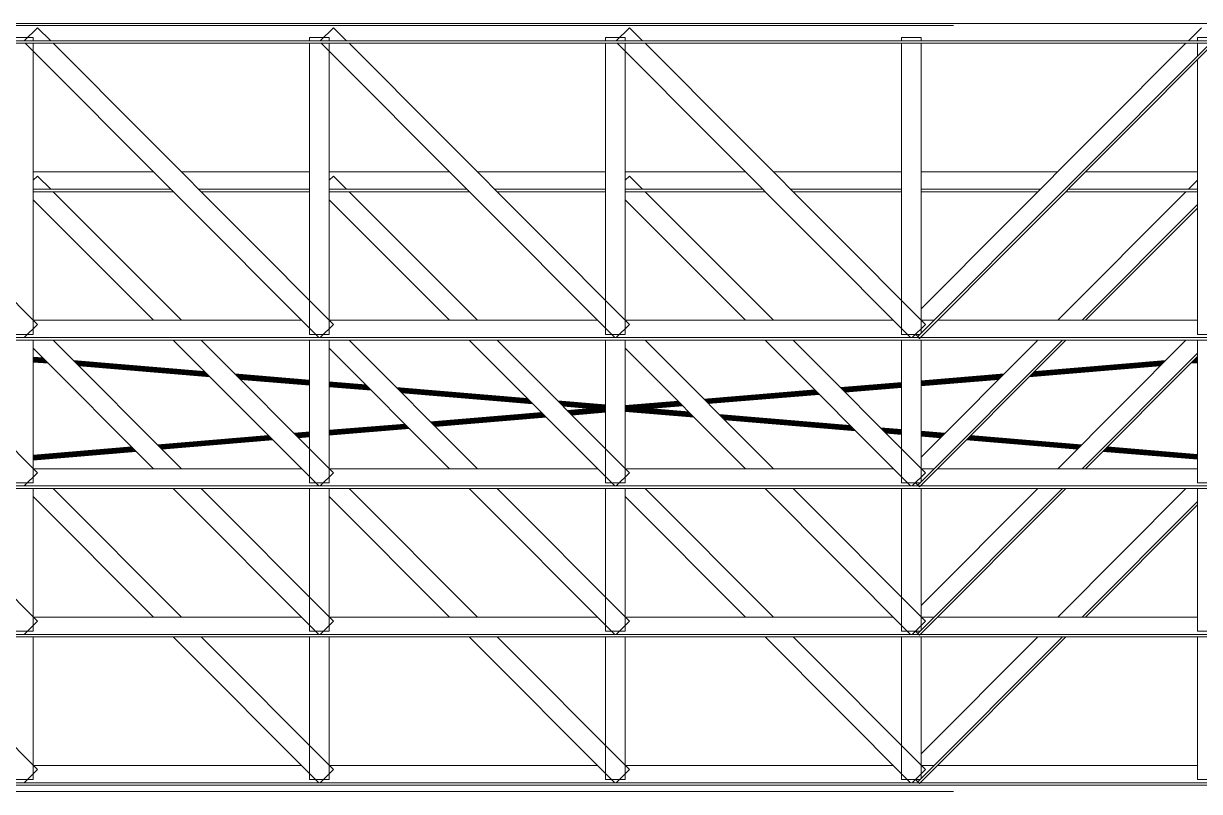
# Model space of a CAD drawing. Header units: inches. Extents: x -37 to 842, y -205 to 94.
# Drawn here: x 84.025 to 86.402, y -143.461 to -141.909 of the extents above; entities that cross this region are included whole.
import ezdxf

# ---------------------------------------------------------------- set-up
doc = ezdxf.new("R2010")
doc.units = ezdxf.units.IN
doc.header["$MEASUREMENT"] = 0
doc.linetypes.add('CYPE_RAYAPUNTOPUNTO', pattern=[0.45, 0.225, -0.075, 0, -0.075, 0, -0.075])
doc.layers.add('COTA_FORMAS', color=11, linetype='CYPE_RAYAPUNTOPUNTO', lineweight=0)
doc.layers.add('VISTAS DE CORTES', color=7, linetype='Continuous', lineweight=0)

# ---------------------------------------------------------------- blocks, each defined once
blk = doc.blocks.new('A$Ce7fd5475')
at = {"linetype": 'Continuous', "extrusion": (0, 1, 0)}
for p, q in [((2.4691, 4.0133), (13.2186, 4.0133)), ((10.2408, 3.9783), (10.2675, 4.0049)), ((10.2675, 4.0049), (10.2941, 3.9783)), ((10.8391, 3.9783), (10.8659, 4.0049)), ((10.8659, 4.0049), (10.8924, 3.9783)), ((11.4375, 3.9783), (11.4642, 4.0049)), ((11.4642, 4.0049), (11.4908, 3.9783)), ((12.5941, 3.9783), (12.6206, 4.0049)), ((9.6384, 3.9783), (13.2149, 3.9783)), ((9.6384, 3.9733), (13.2149, 3.9733)), ((9.7007, 3.9733), (10.2675, 3.4049)), ((10.219, 3.9849), (10.259, 3.9849)), ((10.2426, 3.9733), (10.8359, 3.3783)), ((10.259, 3.9783), (10.259, 3.9849)), ((10.259, 3.3849), (10.259, 3.9733)), ((10.2991, 3.9733), (10.8659, 3.4049)), ((10.8173, 3.9783), (10.8173, 3.9849)), ((10.8173, 3.9849), (10.8573, 3.9849)), ((10.8173, 3.3849), (10.8173, 3.9733)), ((10.8409, 3.9733), (11.4343, 3.3783)), ((10.8573, 3.9783), (10.8573, 3.9849)), ((10.8573, 3.3849), (10.8573, 3.9733)), ((10.8974, 3.9733), (11.4642, 3.4049)), ((11.4157, 3.9783), (11.4157, 3.9849)), ((11.4157, 3.9849), (11.4557, 3.9849)), ((11.4157, 3.3849), (11.4157, 3.9733)), ((11.4393, 3.9733), (12.0326, 3.3783)), ((11.4557, 3.9783), (11.4557, 3.9849)), ((11.4557, 3.3849), (11.4557, 3.9733)), ((11.4957, 3.9733), (12.0625, 3.4049)), ((12.014, 3.9783), (12.014, 3.9849)), ((12.014, 3.9849), (12.054, 3.9849)), ((12.014, 3.3849), (12.014, 3.9733)), ((12.0471, 3.3802), (12.6454, 3.9802)), ((12.0506, 3.3767), (12.649, 3.9767)), ((12.054, 3.9783), (12.054, 3.9849)), ((12.054, 3.3872), (12.054, 3.9733)), ((12.054, 3.4367), (12.5891, 3.9733)), ((12.6123, 3.9783), (12.6123, 3.9849)), ((12.6123, 3.9849), (12.6523, 3.9849)), ((12.6123, 3.9471), (12.6123, 3.9733)), ((12.6123, 3.3849), (12.6123, 3.94)), ((10.259, 3.7133), (10.5019, 3.7133)), ((10.5584, 3.7133), (10.8173, 3.7133)), ((10.8573, 3.7133), (11.1002, 3.7133)), ((11.1567, 3.7133), (11.4157, 3.7133)), ((11.4557, 3.7133), (11.6985, 3.7133)), ((11.755, 3.7133), (12.014, 3.7133)), ((12.054, 3.7133), (12.3298, 3.7133)), ((12.3863, 3.7133), (12.6123, 3.7133)), ((10.259, 3.6965), (10.2675, 3.7049)), ((10.2675, 3.7049), (10.2941, 3.6783)), ((10.8573, 3.6965), (10.8659, 3.7049)), ((10.8659, 3.7049), (10.8924, 3.6783)), ((11.4557, 3.6965), (11.4642, 3.7049)), ((11.4642, 3.7049), (11.4908, 3.6783)), ((12.5941, 3.6783), (12.6123, 3.6966)), ((10.259, 3.6783), (10.5368, 3.6783)), ((10.259, 3.6733), (10.5418, 3.6733)), ((10.2991, 3.6733), (10.5584, 3.4133)), ((10.5933, 3.6783), (10.8173, 3.6783)), ((10.5982, 3.6733), (10.8173, 3.6733)), ((10.8573, 3.6783), (11.1351, 3.6783)), ((10.8573, 3.6733), (11.1401, 3.6733)), ((10.8974, 3.6733), (11.1567, 3.4133)), ((11.1916, 3.6783), (11.4157, 3.6783)), ((11.1966, 3.6733), (11.4157, 3.6733)), ((11.4557, 3.6783), (11.7334, 3.6783)), ((11.4557, 3.6733), (11.7384, 3.6733)), ((11.4957, 3.6733), (11.755, 3.4133)), ((11.7899, 3.6783), (12.014, 3.6783)), ((11.7949, 3.6733), (12.014, 3.6733)), ((12.054, 3.6783), (12.2949, 3.6783)), ((12.054, 3.6733), (12.2899, 3.6733)), ((12.3298, 3.4133), (12.5891, 3.6733)), ((12.3464, 3.6733), (12.6123, 3.6733)), ((12.3514, 3.6783), (12.6123, 3.6783)), ((10.259, 3.6568), (10.5019, 3.4133)), ((10.8573, 3.6568), (11.1002, 3.4133)), ((11.4557, 3.6568), (11.6985, 3.4133)), ((12.3792, 3.4133), (12.6123, 3.6471)), ((12.3863, 3.4133), (12.6123, 3.64)), ((10.2408, 3.3783), (10.2675, 3.4049)), ((10.2592, 3.4133), (10.801, 3.4133)), ((10.8391, 3.3783), (10.8659, 3.4049)), ((10.8575, 3.4133), (11.3994, 3.4133)), ((11.4375, 3.3783), (11.4642, 3.4049)), ((11.4559, 3.4133), (11.9977, 3.4133)), ((12.0358, 3.3783), (12.0625, 3.4049)), ((12.0542, 3.4133), (12.08, 3.4133)), ((12.0871, 3.4133), (12.6123, 3.4133)), ((2.4691, 3.3783), (13.2391, 3.3783)), ((10.219, 3.3849), (10.259, 3.3849)), ((10.8173, 3.3849), (10.8573, 3.3849)), ((11.4157, 3.3849), (11.4557, 3.3849)), ((12.014, 3.3849), (12.0517, 3.3849)), ((12.0424, 3.3849), (12.0471, 3.3802)), ((12.0471, 3.3802), (12.0506, 3.3767)), ((12.6123, 3.3849), (12.6501, 3.3849)), ((2.4691, 3.3733), (13.2391, 3.3733)), ((9.9999, 3.3733), (10.2675, 3.1049)), ((10.259, 3.0849), (10.259, 3.3733)), ((10.259, 3.3568), (10.5019, 3.1133)), ((10.2991, 3.3733), (10.5584, 3.1133)), ((10.5418, 3.3733), (10.8359, 3.0783)), ((10.5982, 3.3733), (10.8659, 3.1049)), ((10.8173, 3.0849), (10.8173, 3.3733)), ((10.8573, 3.0849), (10.8573, 3.3733)), ((10.8573, 3.3568), (11.1002, 3.1133)), ((10.8974, 3.3733), (11.1567, 3.1133)), ((11.1401, 3.3733), (11.4343, 3.0783)), ((11.1966, 3.3733), (11.4642, 3.1049)), ((11.4157, 3.0849), (11.4157, 3.3733)), ((11.4557, 3.0849), (11.4557, 3.3733)), ((11.4557, 3.3568), (11.6985, 3.1133)), ((11.4957, 3.3733), (11.755, 3.1133)), ((11.7384, 3.3733), (12.0326, 3.0783)), ((11.7949, 3.3733), (12.0625, 3.1049)), ((12.014, 3.0849), (12.014, 3.3733)), ((12.0471, 3.0802), (12.3393, 3.3733)), ((12.0506, 3.0767), (12.3464, 3.3733)), ((12.054, 3.0872), (12.054, 3.3733)), ((12.054, 3.1367), (12.2899, 3.3733)), ((12.3298, 3.1133), (12.5891, 3.3733)), ((12.6123, 3.0849), (12.6123, 3.3733)), ((10.2785, 3.3373), (10.259, 3.3389)), ((10.2785, 3.3372), (10.259, 3.3389)), ((10.2787, 3.3371), (10.259, 3.3387)), ((10.2789, 3.3369), (10.259, 3.3385)), ((10.2792, 3.3366), (10.259, 3.3383)), ((10.2796, 3.3362), (10.259, 3.3379)), ((10.28, 3.3357), (10.259, 3.3375)), ((10.2805, 3.3352), (10.259, 3.337)), ((10.2811, 3.3347), (10.259, 3.3365)), ((10.2817, 3.3341), (10.259, 3.336)), ((10.2824, 3.3334), (10.259, 3.3354)), ((10.283, 3.3327), (10.259, 3.3347)), ((10.2837, 3.3321), (10.259, 3.3341)), ((10.2844, 3.3314), (10.259, 3.3335)), ((10.2851, 3.3307), (10.259, 3.3329)), ((10.2857, 3.33), (10.259, 3.3323)), ((10.2864, 3.3294), (10.259, 3.3317)), ((10.287, 3.3288), (10.259, 3.3311)), ((10.2875, 3.3283), (10.259, 3.3306)), ((10.288, 3.3278), (10.259, 3.3302)), ((10.2884, 3.3273), (10.259, 3.3298)), ((10.2888, 3.327), (10.259, 3.3295)), ((10.2891, 3.3267), (10.259, 3.3292)), ((10.2892, 3.3265), (10.259, 3.329)), ((10.2894, 3.3264), (10.259, 3.3289)), ((10.2894, 3.3264), (10.259, 3.3289)), ((10.6048, 3.31), (10.3401, 3.3322)), ((10.6049, 3.31), (10.3402, 3.3321)), ((10.605, 3.3098), (10.3403, 3.332)), ((10.6053, 3.3096), (10.3405, 3.3317)), ((10.6056, 3.3093), (10.3408, 3.3314)), ((10.606, 3.3089), (10.3412, 3.331)), ((10.6064, 3.3085), (10.3417, 3.3306)), ((10.6069, 3.308), (10.3422, 3.3301)), ((10.6075, 3.3074), (10.3427, 3.3295)), ((10.6081, 3.3068), (10.3433, 3.3289)), ((10.6087, 3.3061), (10.344, 3.3283)), ((12.2794, 3.3061), (12.5442, 3.3283)), ((12.2801, 3.3068), (12.5448, 3.3289)), ((12.2807, 3.3074), (12.5454, 3.3295)), ((12.2812, 3.308), (12.546, 3.3301)), ((12.2817, 3.3085), (12.5465, 3.3306)), ((12.2822, 3.3089), (12.5469, 3.331)), ((12.2826, 3.3093), (12.5473, 3.3314)), ((12.2829, 3.3096), (12.5476, 3.3317)), ((12.2831, 3.3098), (12.5478, 3.332)), ((12.2832, 3.31), (12.548, 3.3321)), ((12.2833, 3.31), (12.548, 3.3322)), ((12.3792, 3.1133), (12.6123, 3.3471)), ((12.3863, 3.1133), (12.6123, 3.34)), ((12.5997, 3.3273), (12.6123, 3.3284)), ((12.6001, 3.3278), (12.6123, 3.3288)), ((12.6006, 3.3283), (12.6123, 3.3292)), ((12.6012, 3.3288), (12.6123, 3.3297)), ((12.6018, 3.3294), (12.6123, 3.3303)), ((12.6024, 3.33), (12.6123, 3.3309)), ((12.6031, 3.3307), (12.6123, 3.3315)), ((12.6037, 3.3314), (12.6123, 3.3321)), ((12.6044, 3.3321), (12.6123, 3.3327)), ((12.6051, 3.3327), (12.6123, 3.3333)), ((12.6058, 3.3334), (12.6123, 3.334)), ((12.6064, 3.3341), (12.6123, 3.3345)), ((12.607, 3.3347), (12.6123, 3.3351)), ((12.6076, 3.3352), (12.6123, 3.3356)), ((12.6081, 3.3357), (12.6123, 3.3361)), ((12.6086, 3.3362), (12.6123, 3.3365)), ((12.6089, 3.3366), (12.6123, 3.3369)), ((12.6092, 3.3369), (12.6123, 3.3371)), ((12.6095, 3.3371), (12.6123, 3.3373)), ((12.6096, 3.3372), (12.6123, 3.3375)), ((12.6097, 3.3373), (12.6123, 3.3375)), ((10.6094, 3.3055), (10.3446, 3.3276)), ((10.6101, 3.3048), (10.3453, 3.3269)), ((10.6108, 3.3041), (10.346, 3.3262)), ((10.6114, 3.3034), (10.3467, 3.3255)), ((10.6121, 3.3028), (10.3474, 3.3249)), ((10.6127, 3.3021), (10.348, 3.3242)), ((10.6133, 3.3015), (10.3486, 3.3236)), ((10.6139, 3.301), (10.3491, 3.3231)), ((10.6144, 3.3005), (10.3496, 3.3226)), ((10.6148, 3.3001), (10.35, 3.3222)), ((10.6151, 3.2997), (10.3504, 3.3218)), ((10.6154, 3.2994), (10.3507, 3.3216)), ((10.6156, 3.2992), (10.3509, 3.3214)), ((10.6157, 3.2991), (10.351, 3.3212)), ((10.6158, 3.2991), (10.351, 3.3212)), ((10.8173, 3.2923), (10.6665, 3.3049)), ((10.8173, 3.2922), (10.6665, 3.3048)), ((10.8173, 3.2921), (10.6667, 3.3047)), ((10.8173, 3.2919), (10.6669, 3.3045)), ((12.054, 3.2909), (12.2217, 3.3049)), ((12.054, 3.2908), (12.2216, 3.3048)), ((12.054, 3.2907), (12.2215, 3.3047)), ((12.054, 3.2905), (12.2213, 3.3045)), ((12.2724, 3.2991), (12.5371, 3.3212)), ((12.2724, 3.2991), (12.5372, 3.3212)), ((12.2725, 3.2992), (12.5373, 3.3214)), ((12.2727, 3.2994), (12.5375, 3.3216)), ((12.273, 3.2997), (12.5377, 3.3218)), ((12.2734, 3.3001), (12.5381, 3.3222)), ((12.2738, 3.3005), (12.5385, 3.3226)), ((12.2743, 3.301), (12.539, 3.3231)), ((12.2748, 3.3015), (12.5396, 3.3236)), ((12.2754, 3.3021), (12.5402, 3.3242)), ((12.276, 3.3028), (12.5408, 3.3249)), ((12.2767, 3.3034), (12.5414, 3.3255)), ((12.2774, 3.3041), (12.5421, 3.3262)), ((12.2781, 3.3048), (12.5428, 3.3269)), ((12.2787, 3.3055), (12.5435, 3.3276)), ((12.5988, 3.3264), (12.6123, 3.3275)), ((12.5988, 3.3264), (12.6123, 3.3275)), ((12.5989, 3.3265), (12.6123, 3.3276)), ((12.5991, 3.3267), (12.6123, 3.3278)), ((12.5994, 3.327), (12.6123, 3.3281)), ((10.8173, 3.2916), (10.6672, 3.3041)), ((10.8173, 3.2913), (10.6676, 3.3038)), ((10.8173, 3.2908), (10.668, 3.3033)), ((10.8173, 3.2904), (10.6685, 3.3028)), ((10.8173, 3.2899), (10.6691, 3.3022)), ((10.8173, 3.2893), (10.6697, 3.3016)), ((10.8173, 3.2887), (10.6703, 3.301)), ((10.8173, 3.2881), (10.671, 3.3003)), ((10.8173, 3.2875), (10.6717, 3.2996)), ((10.8173, 3.2868), (10.6724, 3.2989)), ((10.8173, 3.2862), (10.6731, 3.2983)), ((10.8173, 3.2856), (10.6737, 3.2976)), ((10.8173, 3.285), (10.6744, 3.297)), ((10.8173, 3.2845), (10.6749, 3.2964)), ((10.8173, 3.284), (10.6755, 3.2958)), ((10.8173, 3.2835), (10.676, 3.2953)), ((10.8173, 3.2831), (10.6764, 3.2949)), ((10.8173, 3.2828), (10.6768, 3.2946)), ((10.8173, 3.2826), (10.677, 3.2943)), ((10.8173, 3.2824), (10.6772, 3.2941)), ((10.8173, 3.2823), (10.6773, 3.294)), ((10.8173, 3.2822), (10.6774, 3.2939)), ((10.9312, 3.2828), (10.8573, 3.2889)), ((10.9313, 3.2827), (10.8573, 3.2889)), ((10.9314, 3.2826), (10.8573, 3.2887)), ((10.9316, 3.2823), (10.8573, 3.2885)), ((10.9319, 3.282), (10.8573, 3.2883)), ((10.9323, 3.2816), (10.8573, 3.2879)), ((10.9328, 3.2812), (10.8573, 3.2875)), ((10.9333, 3.2807), (10.8573, 3.287)), ((10.9338, 3.2801), (10.8573, 3.2865)), ((10.9344, 3.2795), (10.8573, 3.2859)), ((10.9351, 3.2789), (10.8573, 3.2854)), ((10.9358, 3.2782), (10.8573, 3.2847)), ((10.9364, 3.2775), (10.8573, 3.2841)), ((10.9371, 3.2768), (10.8573, 3.2835)), ((10.9378, 3.2761), (10.8573, 3.2829)), ((10.9385, 3.2755), (10.8573, 3.2823)), ((10.9391, 3.2748), (10.8573, 3.2817)), ((10.9397, 3.2743), (10.8573, 3.2811)), ((11.8907, 3.2772), (12.014, 3.2875)), ((11.8908, 3.2772), (12.014, 3.2875)), ((11.8909, 3.2771), (12.014, 3.2873)), ((11.8911, 3.2769), (12.014, 3.2871)), ((11.8913, 3.2766), (12.014, 3.2869)), ((11.8916, 3.2763), (12.014, 3.2865)), ((11.892, 3.2759), (12.014, 3.2861)), ((11.8925, 3.2755), (12.014, 3.2856)), ((11.8929, 3.275), (12.014, 3.2851)), ((11.8934, 3.2745), (12.014, 3.2845)), ((11.894, 3.2739), (12.014, 3.284)), ((11.8946, 3.2734), (12.014, 3.2833)), ((11.8951, 3.2728), (12.014, 3.2827)), ((11.8957, 3.2722), (12.014, 3.2821)), ((11.8963, 3.2716), (12.014, 3.2815)), ((11.8968, 3.2711), (12.014, 3.2809)), ((12.054, 3.2902), (12.2209, 3.3041)), ((12.054, 3.2898), (12.2206, 3.3038)), ((12.054, 3.2894), (12.2201, 3.3033)), ((12.054, 3.289), (12.2196, 3.3028)), ((12.054, 3.2884), (12.219, 3.3022)), ((12.054, 3.2879), (12.2184, 3.3016)), ((12.054, 3.2873), (12.2178, 3.301)), ((12.054, 3.2867), (12.2171, 3.3003)), ((12.054, 3.2861), (12.2164, 3.2996)), ((12.054, 3.2854), (12.2158, 3.2989)), ((12.054, 3.2848), (12.2151, 3.2983)), ((12.054, 3.2842), (12.2144, 3.2976)), ((12.054, 3.2836), (12.2138, 3.297)), ((12.054, 3.2831), (12.2132, 3.2964)), ((12.054, 3.2826), (12.2127, 3.2958)), ((12.054, 3.2821), (12.2122, 3.2953)), ((12.054, 3.2817), (12.2117, 3.2949)), ((12.054, 3.2814), (12.2114, 3.2946)), ((12.054, 3.2811), (12.2111, 3.2943)), ((12.054, 3.281), (12.2109, 3.2941)), ((12.054, 3.2809), (12.2108, 3.294)), ((12.054, 3.2808), (12.2108, 3.2939)), ((10.9402, 3.2737), (10.8573, 3.2806)), ((10.9407, 3.2732), (10.8573, 3.2802)), ((10.9411, 3.2728), (10.8573, 3.2798)), ((10.9415, 3.2724), (10.8573, 3.2795)), ((10.9418, 3.2722), (10.8573, 3.2792)), ((10.942, 3.272), (10.8573, 3.279)), ((10.9421, 3.2718), (10.8573, 3.2789)), ((10.9421, 3.2718), (10.8573, 3.2789)), ((11.2576, 3.2555), (10.9928, 3.2776)), ((11.2576, 3.2554), (10.9929, 3.2776)), ((11.2578, 3.2553), (10.993, 3.2774)), ((11.258, 3.2551), (10.9933, 3.2772)), ((11.2583, 3.2548), (10.9936, 3.2769)), ((11.2587, 3.2544), (10.9939, 3.2765)), ((11.2591, 3.2539), (10.9944, 3.276)), ((11.2596, 3.2534), (10.9949, 3.2755)), ((11.2602, 3.2528), (10.9955, 3.275)), ((11.2608, 3.2522), (10.9961, 3.2744)), ((11.2615, 3.2516), (10.9967, 3.2737)), ((11.2621, 3.2509), (10.9974, 3.273)), ((11.2628, 3.2502), (10.9981, 3.2724)), ((11.2635, 3.2495), (10.9987, 3.2717)), ((11.2642, 3.2489), (10.9994, 3.271)), ((11.2648, 3.2482), (11.0001, 3.2703)), ((11.2655, 3.2476), (11.0007, 3.2697)), ((11.2661, 3.247), (11.0013, 3.2691)), ((11.2666, 3.2464), (11.0019, 3.2686)), ((11.2671, 3.2459), (11.0023, 3.2681)), ((11.2675, 3.2455), (11.0028, 3.2676)), ((11.2679, 3.2452), (11.0031, 3.2673)), ((11.2681, 3.2449), (11.0034, 3.267)), ((11.2683, 3.2447), (11.0036, 3.2668)), ((11.2685, 3.2446), (11.0037, 3.2667)), ((11.2685, 3.2445), (11.0037, 3.2667)), ((11.6146, 3.2541), (11.8386, 3.2729)), ((11.6146, 3.2541), (11.8386, 3.2728)), ((11.6147, 3.254), (11.8387, 3.2727)), ((11.6149, 3.2538), (11.8389, 3.2725)), ((11.6152, 3.2535), (11.8392, 3.2722)), ((11.6155, 3.2532), (11.8395, 3.2719)), ((11.6159, 3.2528), (11.8399, 3.2715)), ((11.6163, 3.2524), (11.8403, 3.2711)), ((11.6168, 3.2519), (11.8408, 3.2706)), ((11.6173, 3.2514), (11.8413, 3.2701)), ((11.6178, 3.2508), (11.8419, 3.2696)), ((11.6184, 3.2503), (11.8424, 3.269)), ((11.619, 3.2497), (11.843, 3.2684)), ((11.6196, 3.2491), (11.8436, 3.2678)), ((11.6201, 3.2485), (11.8442, 3.2673)), ((11.6207, 3.248), (11.8447, 3.2667)), ((11.6212, 3.2475), (11.8452, 3.2662)), ((11.6217, 3.2469), (11.8457, 3.2657)), ((11.6222, 3.2465), (11.8462, 3.2652)), ((11.6226, 3.2461), (11.8466, 3.2648)), ((11.623, 3.2457), (11.847, 3.2644)), ((11.6233, 3.2454), (11.8473, 3.2641)), ((11.6235, 3.2452), (11.8475, 3.2639)), ((11.6237, 3.245), (11.8477, 3.2637)), ((11.6238, 3.2449), (11.8478, 3.2636)), ((11.6238, 3.2449), (11.8478, 3.2636)), ((11.8974, 3.2705), (12.014, 3.2803)), ((11.8979, 3.27), (12.014, 3.2797)), ((11.8983, 3.2696), (12.014, 3.2792)), ((11.8988, 3.2691), (12.014, 3.2788)), ((11.8991, 3.2688), (12.014, 3.2784)), ((11.8994, 3.2685), (12.014, 3.2781)), ((11.8997, 3.2683), (12.014, 3.2778)), ((11.8998, 3.2681), (12.014, 3.2776)), ((11.8999, 3.268), (12.014, 3.2775)), ((11.8999, 3.268), (12.014, 3.2775)), ((11.4157, 3.2423), (11.3192, 3.2503)), ((11.4157, 3.2422), (11.3192, 3.2503)), ((11.4157, 3.2421), (11.3194, 3.2501)), ((11.4157, 3.2419), (11.3196, 3.2499)), ((11.4157, 3.2416), (11.3199, 3.2496)), ((11.4157, 3.2413), (11.3203, 3.2492)), ((11.4157, 3.2408), (11.3208, 3.2488)), ((11.4157, 3.2404), (11.3213, 3.2483)), ((11.4157, 3.2399), (11.3218, 3.2477)), ((11.4157, 3.2393), (11.3224, 3.2471)), ((11.4157, 3.2387), (11.3231, 3.2464)), ((11.4157, 3.2381), (11.3237, 3.2458)), ((11.4157, 3.2375), (11.3244, 3.2451)), ((11.4157, 3.2368), (11.3251, 3.2444)), ((11.4157, 3.2362), (11.3258, 3.2437)), ((11.4157, 3.2356), (11.3264, 3.2431)), ((11.4157, 3.235), (11.3271, 3.2424)), ((11.4157, 3.2345), (11.3277, 3.2418)), ((11.4157, 3.234), (11.3282, 3.2413)), ((11.4157, 3.2335), (11.3287, 3.2408)), ((11.4157, 3.2331), (11.3291, 3.2404)), ((11.4157, 3.2328), (11.3295, 3.24)), ((11.4157, 3.2326), (11.3298, 3.2397)), ((11.4157, 3.2324), (11.33, 3.2395)), ((11.4157, 3.2323), (11.3301, 3.2394)), ((11.4157, 3.2322), (11.3301, 3.2394)), ((11.3384, 3.231), (11.3844, 3.2349)), ((11.3384, 3.2311), (11.384, 3.2349)), ((11.3386, 3.2309), (11.3852, 3.2348)), ((11.3388, 3.2307), (11.3864, 3.2347)), ((11.339, 3.2304), (11.3881, 3.2345)), ((11.3393, 3.2301), (11.3902, 3.2344)), ((11.3397, 3.2297), (11.3926, 3.2342)), ((11.3402, 3.2293), (11.3954, 3.2339)), ((11.3406, 3.2288), (11.3985, 3.2337)), ((11.3411, 3.2283), (11.4019, 3.2334)), ((11.4557, 3.2409), (11.5624, 3.2498)), ((11.4557, 3.2408), (11.5625, 3.2497)), ((11.4557, 3.2407), (11.5626, 3.2496)), ((11.4557, 3.2405), (11.5628, 3.2494)), ((11.4557, 3.2402), (11.563, 3.2492)), ((11.4557, 3.2398), (11.5634, 3.2488)), ((11.4557, 3.2394), (11.5637, 3.2485)), ((11.4557, 3.239), (11.5642, 3.248)), ((11.4557, 3.2384), (11.5646, 3.2476)), ((11.4557, 3.2379), (11.5652, 3.247)), ((11.4557, 3.2373), (11.5657, 3.2465)), ((11.4557, 3.2367), (11.5663, 3.2459)), ((11.4557, 3.2361), (11.5668, 3.2453)), ((11.4557, 3.2354), (11.5674, 3.2448)), ((11.4557, 3.2348), (11.568, 3.2442)), ((11.4557, 3.2342), (11.5686, 3.2436)), ((11.4557, 3.2336), (11.5691, 3.2431)), ((11.4557, 3.2331), (11.5696, 3.2426)), ((11.4557, 3.2326), (11.5701, 3.2421)), ((11.4557, 3.2321), (11.5705, 3.2417)), ((11.4557, 3.2317), (11.5708, 3.2414)), ((11.4557, 3.2314), (11.5711, 3.2411)), ((11.4557, 3.2311), (11.5714, 3.2408)), ((11.4557, 3.2309), (11.5716, 3.2406)), ((11.4557, 3.231), (11.5715, 3.2406)), ((11.4557, 3.2308), (11.5717, 3.2405)), ((11.5872, 3.225), (11.4863, 3.2334)), ((11.5866, 3.2256), (11.4896, 3.2337)), ((11.586, 3.2261), (11.4927, 3.2339)), ((11.5855, 3.2266), (11.4955, 3.2342)), ((11.585, 3.2271), (11.498, 3.2344)), ((11.5847, 3.2275), (11.5001, 3.2345)), ((11.5844, 3.2278), (11.5017, 3.2347)), ((11.5841, 3.228), (11.503, 3.2348)), ((11.584, 3.2282), (11.5038, 3.2349)), ((11.5839, 3.2282), (11.5041, 3.2349)), ((11.0622, 3.208), (11.2863, 3.2267)), ((11.0623, 3.2079), (11.2863, 3.2267)), ((11.0624, 3.2078), (11.2864, 3.2265)), ((11.0626, 3.2076), (11.2866, 3.2264)), ((11.0629, 3.2074), (11.2869, 3.2261)), ((11.0632, 3.207), (11.2872, 3.2258)), ((11.0636, 3.2067), (11.2876, 3.2254)), ((11.064, 3.2062), (11.288, 3.225)), ((11.0645, 3.2058), (11.2885, 3.2245)), ((11.065, 3.2052), (11.289, 3.224)), ((11.0655, 3.2047), (11.2895, 3.2234)), ((11.0661, 3.2041), (11.2901, 3.2228)), ((11.0667, 3.2036), (11.2907, 3.2223)), ((11.0673, 3.203), (11.2913, 3.2217)), ((11.0678, 3.2024), (11.2918, 3.2211)), ((11.0684, 3.2018), (11.2924, 3.2206)), ((11.0689, 3.2013), (11.2929, 3.22)), ((11.0694, 3.2008), (11.2934, 3.2195)), ((11.0699, 3.2003), (11.2939, 3.2191)), ((11.0703, 3.1999), (11.2943, 3.2186)), ((11.0707, 3.1996), (11.2947, 3.2183)), ((11.071, 3.1993), (11.295, 3.218)), ((11.0712, 3.199), (11.2952, 3.2177)), ((11.0714, 3.1989), (11.2954, 3.2176)), ((11.0715, 3.1987), (11.2955, 3.2175)), ((11.0715, 3.1988), (11.2955, 3.2175)), ((11.3417, 3.2278), (11.4054, 3.2331)), ((11.3423, 3.2272), (11.4091, 3.2328)), ((11.3428, 3.2266), (11.4128, 3.2325)), ((11.3434, 3.226), (11.4157, 3.2321)), ((11.344, 3.2255), (11.4157, 3.2315)), ((11.3445, 3.2249), (11.4157, 3.2309)), ((11.3451, 3.2244), (11.4157, 3.2303)), ((11.3456, 3.2239), (11.4157, 3.2297)), ((11.346, 3.2234), (11.4157, 3.2292)), ((11.3465, 3.223), (11.4157, 3.2288)), ((11.3468, 3.2226), (11.4157, 3.2284)), ((11.3471, 3.2223), (11.4157, 3.2281)), ((11.3473, 3.2221), (11.4157, 3.2278)), ((11.3475, 3.2219), (11.4157, 3.2276)), ((11.3476, 3.2218), (11.4157, 3.2275)), ((11.3476, 3.2218), (11.4157, 3.2275)), ((11.593, 3.2192), (11.4557, 3.2306)), ((11.5935, 3.2187), (11.4557, 3.2302)), ((11.5939, 3.2182), (11.4557, 3.2298)), ((11.5942, 3.2179), (11.4557, 3.2295)), ((11.5945, 3.2176), (11.4557, 3.2292)), ((11.5947, 3.2174), (11.4557, 3.229)), ((11.5948, 3.2173), (11.4557, 3.2289)), ((11.5948, 3.2173), (11.4557, 3.2289)), ((11.5924, 3.2197), (11.4574, 3.231)), ((11.5918, 3.2203), (11.4607, 3.2313)), ((11.5912, 3.2209), (11.4642, 3.2315)), ((11.5905, 3.2216), (11.4678, 3.2319)), ((11.5899, 3.2223), (11.4715, 3.2322)), ((11.5892, 3.223), (11.4753, 3.2325)), ((11.5885, 3.2236), (11.4791, 3.2328)), ((11.5878, 3.2243), (11.4827, 3.2331)), ((11.9103, 3.2009), (11.6455, 3.2231)), ((11.9104, 3.2009), (11.6456, 3.223)), ((11.9105, 3.2007), (11.6458, 3.2229)), ((11.9107, 3.2005), (11.646, 3.2226)), ((11.911, 3.2002), (11.6463, 3.2223)), ((11.9114, 3.1998), (11.6467, 3.2219)), ((11.9119, 3.1994), (11.6471, 3.2215)), ((11.9124, 3.1989), (11.6476, 3.221)), ((11.9129, 3.1983), (11.6482, 3.2204)), ((11.9135, 3.1977), (11.6488, 3.2198)), ((11.9142, 3.197), (11.6494, 3.2192)), ((11.9148, 3.1964), (11.6501, 3.2185)), ((11.9155, 3.1957), (11.6508, 3.2178)), ((11.9162, 3.195), (11.6515, 3.2171)), ((11.9169, 3.1943), (11.6521, 3.2164)), ((11.9176, 3.1937), (11.6528, 3.2158)), ((11.9182, 3.193), (11.6534, 3.2152)), ((11.9188, 3.1924), (11.654, 3.2146)), ((11.9193, 3.1919), (11.6546, 3.214)), ((11.9198, 3.1914), (11.6551, 3.2135)), ((11.9202, 3.191), (11.6555, 3.2131)), ((11.9206, 3.1906), (11.6558, 3.2127)), ((11.9209, 3.1903), (11.6561, 3.2125)), ((11.9211, 3.1901), (11.6563, 3.2123)), ((11.9212, 3.19), (11.6564, 3.2121)), ((11.9212, 3.19), (11.6565, 3.2121)), ((10.7861, 3.1849), (10.8173, 3.1875)), ((10.7861, 3.1849), (10.8173, 3.1875)), ((10.7863, 3.1847), (10.8173, 3.1873)), ((10.7865, 3.1846), (10.8173, 3.1871)), ((10.7867, 3.1843), (10.8173, 3.1869)), ((10.787, 3.184), (10.8173, 3.1865)), ((10.7874, 3.1836), (10.8173, 3.1861)), ((10.7878, 3.1832), (10.8173, 3.1856)), ((10.8573, 3.1908), (11.0102, 3.2036)), ((10.8573, 3.1909), (11.0101, 3.2036)), ((10.8573, 3.1907), (11.0103, 3.2035)), ((10.8573, 3.1905), (11.0105, 3.2033)), ((10.8573, 3.1902), (11.0107, 3.203)), ((10.8573, 3.1898), (11.011, 3.2027)), ((10.8573, 3.1894), (11.0114, 3.2023)), ((10.8573, 3.189), (11.0119, 3.2019)), ((10.8573, 3.1884), (11.0123, 3.2014)), ((10.8573, 3.1879), (11.0128, 3.2009)), ((10.8573, 3.1873), (11.0134, 3.2003)), ((10.8573, 3.1867), (11.014, 3.1998)), ((10.8573, 3.1861), (11.0145, 3.1992)), ((10.8573, 3.1854), (11.0151, 3.1986)), ((10.8573, 3.1848), (11.0157, 3.198)), ((10.8573, 3.1842), (11.0162, 3.1975)), ((10.8573, 3.1836), (11.0168, 3.1969)), ((10.8573, 3.1831), (11.0173, 3.1964)), ((10.8573, 3.1826), (11.0177, 3.196)), ((10.8573, 3.1821), (11.0182, 3.1956)), ((10.8573, 3.1817), (11.0185, 3.1952)), ((10.8573, 3.1814), (11.0188, 3.1949)), ((10.8573, 3.1811), (11.0191, 3.1947)), ((10.8573, 3.181), (11.0192, 3.1945)), ((10.8573, 3.1808), (11.0193, 3.1944)), ((10.8573, 3.1809), (11.0193, 3.1944)), ((12.014, 3.1923), (11.9719, 3.1958)), ((12.014, 3.1922), (11.972, 3.1957)), ((12.014, 3.1921), (11.9721, 3.1956)), ((12.014, 3.1919), (11.9723, 3.1954)), ((12.014, 3.1916), (11.9726, 3.1951)), ((12.014, 3.1913), (11.973, 3.1947)), ((12.014, 3.1908), (11.9735, 3.1942)), ((12.014, 3.1904), (11.974, 3.1937)), ((12.014, 3.1899), (11.9745, 3.1931)), ((12.014, 3.1893), (11.9752, 3.1925)), ((12.014, 3.1887), (11.9758, 3.1919)), ((12.014, 3.1881), (11.9765, 3.1912)), ((12.014, 3.1875), (11.9771, 3.1905)), ((12.014, 3.1868), (11.9778, 3.1899)), ((12.014, 3.1862), (11.9785, 3.1892)), ((12.014, 3.1856), (11.9792, 3.1885)), ((12.014, 3.185), (11.9798, 3.1879)), ((12.014, 3.1845), (11.9804, 3.1873)), ((12.014, 3.184), (11.9809, 3.1867)), ((12.014, 3.1835), (11.9814, 3.1862)), ((12.014, 3.1831), (11.9819, 3.1858)), ((12.102, 3.1849), (12.054, 3.1889)), ((12.102, 3.1849), (12.054, 3.1889)), ((12.1019, 3.1847), (12.054, 3.1887)), ((12.1017, 3.1846), (12.054, 3.1885)), ((12.1014, 3.1843), (12.054, 3.1883)), ((12.1011, 3.184), (12.054, 3.1879)), ((12.1007, 3.1836), (12.054, 3.1875)), ((12.1003, 3.1832), (12.054, 3.187)), ((12.0998, 3.1827), (12.054, 3.1865)), ((12.0993, 3.1822), (12.054, 3.186)), ((10.5099, 3.1618), (10.7339, 3.1806)), ((10.51, 3.1618), (10.734, 3.1805)), ((10.5101, 3.1617), (10.7341, 3.1804)), ((10.5103, 3.1615), (10.7343, 3.1802)), ((10.5106, 3.1612), (10.7346, 3.1799)), ((10.5109, 3.1609), (10.7349, 3.1796)), ((10.5113, 3.1605), (10.7353, 3.1792)), ((10.5117, 3.1601), (10.7357, 3.1788)), ((10.5122, 3.1596), (10.7362, 3.1783)), ((10.5127, 3.1591), (10.7367, 3.1778)), ((10.5132, 3.1585), (10.7372, 3.1773)), ((10.5138, 3.158), (10.7378, 3.1767)), ((10.5144, 3.1574), (10.7384, 3.1761)), ((10.5149, 3.1568), (10.739, 3.1755)), ((10.5155, 3.1562), (10.7395, 3.175)), ((10.5161, 3.1557), (10.7401, 3.1744)), ((10.5166, 3.1551), (10.7406, 3.1739)), ((10.5171, 3.1546), (10.7411, 3.1734)), ((10.5176, 3.1542), (10.7416, 3.1729)), ((10.518, 3.1538), (10.742, 3.1725)), ((10.5184, 3.1534), (10.7424, 3.1721)), ((10.5187, 3.1531), (10.7427, 3.1718)), ((10.5189, 3.1529), (10.7429, 3.1716)), ((10.5191, 3.1527), (10.7431, 3.1714)), ((10.5191, 3.1526), (10.7432, 3.1713)), ((10.5192, 3.1526), (10.7432, 3.1713)), ((10.7883, 3.1827), (10.8173, 3.1851)), ((10.7888, 3.1822), (10.8173, 3.1845)), ((10.7894, 3.1816), (10.8173, 3.184)), ((10.7899, 3.1811), (10.8173, 3.1833)), ((10.7905, 3.1805), (10.8173, 3.1827)), ((10.7911, 3.1799), (10.8173, 3.1821)), ((10.7917, 3.1793), (10.8173, 3.1815)), ((10.7922, 3.1788), (10.8173, 3.1809)), ((10.7928, 3.1782), (10.8173, 3.1803)), ((10.7933, 3.1777), (10.8173, 3.1797)), ((10.7937, 3.1773), (10.8173, 3.1792)), ((10.7941, 3.1768), (10.8173, 3.1788)), ((10.7945, 3.1765), (10.8173, 3.1784)), ((10.7948, 3.1762), (10.8173, 3.1781)), ((10.795, 3.1759), (10.8173, 3.1778)), ((10.7952, 3.1758), (10.8173, 3.1776)), ((10.7953, 3.1757), (10.8173, 3.1775)), ((10.7953, 3.1757), (10.8173, 3.1775)), ((12.014, 3.1828), (11.9822, 3.1855)), ((12.014, 3.1826), (11.9825, 3.1852)), ((12.014, 3.1824), (11.9827, 3.185)), ((12.014, 3.1823), (11.9828, 3.1849)), ((12.014, 3.1822), (11.9828, 3.1848)), ((12.0988, 3.1816), (12.054, 3.1854)), ((12.0982, 3.1811), (12.054, 3.1847)), ((12.0976, 3.1805), (12.054, 3.1841)), ((12.097, 3.1799), (12.054, 3.1835)), ((12.0965, 3.1793), (12.054, 3.1829)), ((12.0959, 3.1788), (12.054, 3.1823)), ((12.0954, 3.1782), (12.054, 3.1817)), ((12.0949, 3.1777), (12.054, 3.1811)), ((12.0944, 3.1773), (12.054, 3.1806)), ((12.094, 3.1768), (12.054, 3.1802)), ((12.0936, 3.1765), (12.054, 3.1798)), ((12.0933, 3.1762), (12.054, 3.1795)), ((12.0931, 3.1759), (12.054, 3.1792)), ((12.0929, 3.1758), (12.054, 3.179)), ((12.0928, 3.1757), (12.054, 3.1789)), ((12.0928, 3.1757), (12.054, 3.1789)), ((12.369, 3.1526), (12.145, 3.1713)), ((12.369, 3.1526), (12.145, 3.1713)), ((12.3691, 3.1527), (12.1451, 3.1714)), ((12.3693, 3.1529), (12.1452, 3.1716)), ((12.3695, 3.1531), (12.1455, 3.1718)), ((12.3698, 3.1534), (12.1458, 3.1721)), ((12.3701, 3.1538), (12.1461, 3.1725)), ((12.3706, 3.1542), (12.1466, 3.1729)), ((12.371, 3.1546), (12.147, 3.1734)), ((12.3715, 3.1551), (12.1475, 3.1739)), ((12.3721, 3.1557), (12.148, 3.1744)), ((12.3726, 3.1562), (12.1486, 3.175)), ((12.3732, 3.1568), (12.1492, 3.1755)), ((12.3738, 3.1574), (12.1498, 3.1761)), ((12.3743, 3.158), (12.1503, 3.1767)), ((12.3749, 3.1585), (12.1509, 3.1773)), ((12.3755, 3.1591), (12.1514, 3.1778)), ((12.376, 3.1596), (12.152, 3.1783)), ((12.3764, 3.1601), (12.1524, 3.1788)), ((12.3769, 3.1605), (12.1529, 3.1792)), ((12.3773, 3.1609), (12.1532, 3.1796)), ((12.3776, 3.1612), (12.1536, 3.1799)), ((12.3778, 3.1615), (12.1538, 3.1802)), ((12.378, 3.1617), (12.154, 3.1804)), ((12.3782, 3.1618), (12.1541, 3.1805)), ((12.3782, 3.1618), (12.1542, 3.1806)), ((10.259, 3.1409), (10.4578, 3.1575)), ((10.259, 3.1408), (10.4578, 3.1574)), ((10.259, 3.1407), (10.458, 3.1573)), ((10.259, 3.1405), (10.4582, 3.1571)), ((10.259, 3.1402), (10.4584, 3.1569)), ((10.259, 3.1398), (10.4587, 3.1565)), ((10.259, 3.1394), (10.4591, 3.1562)), ((10.259, 3.139), (10.4596, 3.1557)), ((10.259, 3.1384), (10.46, 3.1552)), ((10.259, 3.1379), (10.4605, 3.1547)), ((10.259, 3.1373), (10.4611, 3.1542)), ((10.259, 3.1367), (10.4617, 3.1536)), ((10.259, 3.1361), (10.4622, 3.153)), ((10.259, 3.1354), (10.4628, 3.1525)), ((10.259, 3.1348), (10.4634, 3.1519)), ((10.259, 3.1342), (10.4639, 3.1513)), ((10.259, 3.1336), (10.4645, 3.1508)), ((10.259, 3.1331), (10.465, 3.1503)), ((10.259, 3.1326), (10.4654, 3.1498)), ((10.259, 3.1321), (10.4659, 3.1494)), ((10.259, 3.1317), (10.4662, 3.149)), ((10.259, 3.1314), (10.4665, 3.1487)), ((10.259, 3.1311), (10.4667, 3.1485)), ((10.259, 3.131), (10.4669, 3.1483)), ((10.259, 3.1308), (10.467, 3.1482)), ((10.259, 3.1309), (10.467, 3.1482)), ((12.6123, 3.1323), (12.4211, 3.1482)), ((12.6123, 3.1322), (12.4211, 3.1482)), ((12.6123, 3.1324), (12.4212, 3.1483)), ((12.6123, 3.1326), (12.4214, 3.1485)), ((12.6123, 3.1328), (12.4216, 3.1487)), ((12.6123, 3.1331), (12.4219, 3.149)), ((12.6123, 3.1335), (12.4223, 3.1494)), ((12.6123, 3.134), (12.4227, 3.1498)), ((12.6123, 3.1345), (12.4232, 3.1503)), ((12.6123, 3.135), (12.4237, 3.1508)), ((12.6123, 3.1356), (12.4242, 3.1513)), ((12.6123, 3.1362), (12.4248, 3.1519)), ((12.6123, 3.1368), (12.4253, 3.1525)), ((12.6123, 3.1375), (12.4259, 3.153)), ((12.6123, 3.1381), (12.4265, 3.1536)), ((12.6123, 3.1387), (12.4271, 3.1542)), ((12.6123, 3.1393), (12.4276, 3.1547)), ((12.6123, 3.1399), (12.4281, 3.1552)), ((12.6123, 3.1404), (12.4286, 3.1557)), ((12.6123, 3.1408), (12.429, 3.1562)), ((12.6123, 3.1413), (12.4294, 3.1565)), ((12.6123, 3.1416), (12.4297, 3.1569)), ((12.6123, 3.1419), (12.43, 3.1571)), ((12.6123, 3.1421), (12.4302, 3.1573)), ((12.6123, 3.1423), (12.4303, 3.1575)), ((12.6123, 3.1422), (12.4303, 3.1574)), ((10.2408, 3.0783), (10.2675, 3.1049)), ((10.2592, 3.1133), (10.801, 3.1133)), ((10.8391, 3.0783), (10.8659, 3.1049)), ((10.8575, 3.1133), (11.3994, 3.1133)), ((11.4375, 3.0783), (11.4642, 3.1049)), ((11.4559, 3.1133), (11.9977, 3.1133)), ((12.0358, 3.0783), (12.0625, 3.1049)), ((12.0542, 3.1133), (12.08, 3.1133)), ((12.0871, 3.1133), (12.6123, 3.1133)), ((2.5236, 3.0783), (13.2186, 3.0783)), ((2.5236, 3.0733), (13.2186, 3.0733)), ((9.9999, 3.0733), (10.2675, 2.8049)), ((10.219, 3.0849), (10.259, 3.0849)), ((10.259, 2.7849), (10.259, 3.0733)), ((10.2991, 3.0733), (10.5584, 2.8133)), ((10.5418, 3.0733), (10.8359, 2.7783)), ((10.5982, 3.0733), (10.8659, 2.8049)), ((10.8173, 3.0849), (10.8573, 3.0849)), ((10.8173, 2.7849), (10.8173, 3.0733)), ((10.8573, 2.7849), (10.8573, 3.0733)), ((10.8974, 3.0733), (11.1567, 2.8133)), ((11.1401, 3.0733), (11.4343, 2.7783)), ((11.1966, 3.0733), (11.4642, 2.8049)), ((11.4157, 3.0849), (11.4557, 3.0849)), ((11.4157, 2.7849), (11.4157, 3.0733)), ((11.4557, 2.7849), (11.4557, 3.0733)), ((11.4957, 3.0733), (11.755, 2.8133)), ((11.7384, 3.0733), (12.0326, 2.7783)), ((11.7949, 3.0733), (12.0625, 2.8049)), ((12.014, 3.0849), (12.0517, 3.0849)), ((12.014, 2.7849), (12.014, 3.0733)), ((12.0424, 3.0849), (12.0471, 3.0802)), ((12.0471, 3.0802), (12.0506, 3.0767)), ((12.0471, 2.7802), (12.3393, 3.0733)), ((12.0506, 2.7767), (12.3464, 3.0733)), ((12.054, 2.7872), (12.054, 3.0733)), ((12.054, 2.8367), (12.2899, 3.0733)), ((12.3298, 2.8133), (12.5891, 3.0733)), ((12.6123, 3.0849), (12.6501, 3.0849)), ((12.6123, 2.7849), (12.6123, 3.0733)), ((10.259, 3.0568), (10.5019, 2.8133)), ((10.8573, 3.0568), (11.1002, 2.8133)), ((11.4557, 3.0568), (11.6985, 2.8133)), ((12.3792, 2.8133), (12.6123, 3.0471)), ((12.3863, 2.8133), (12.6123, 3.04)), ((10.2592, 2.8133), (10.801, 2.8133)), ((10.8575, 2.8133), (11.3994, 2.8133)), ((11.4559, 2.8133), (11.9977, 2.8133)), ((12.0542, 2.8133), (12.08, 2.8133)), ((12.0871, 2.8133), (12.6123, 2.8133)), ((10.219, 2.7849), (10.259, 2.7849)), ((10.2408, 2.7783), (10.2675, 2.8049)), ((10.8173, 2.7849), (10.8573, 2.7849)), ((10.8391, 2.7783), (10.8659, 2.8049)), ((11.4157, 2.7849), (11.4557, 2.7849)), ((11.4375, 2.7783), (11.4642, 2.8049)), ((12.014, 2.7849), (12.0517, 2.7849)), ((12.0358, 2.7783), (12.0625, 2.8049)), ((12.0424, 2.7849), (12.0471, 2.7802)), ((12.6123, 2.7849), (12.6501, 2.7849)), ((2.5236, 2.7783), (13.2186, 2.7783)), ((2.5236, 2.7733), (13.2186, 2.7733)), ((9.9999, 2.7733), (10.2675, 2.5049)), ((10.259, 2.4849), (10.259, 2.7733)), ((10.5418, 2.7733), (10.8359, 2.4783)), ((10.5982, 2.7733), (10.8659, 2.5049)), ((10.8173, 2.4849), (10.8173, 2.7733)), ((10.8573, 2.4849), (10.8573, 2.7733)), ((11.1401, 2.7733), (11.4343, 2.4783)), ((11.1966, 2.7733), (11.4642, 2.5049)), ((11.4157, 2.4849), (11.4157, 2.7733)), ((11.4557, 2.4849), (11.4557, 2.7733)), ((11.7384, 2.7733), (12.0326, 2.4783)), ((11.7949, 2.7733), (12.0625, 2.5049)), ((12.014, 2.4849), (12.014, 2.7733)), ((12.0471, 2.7802), (12.0506, 2.7767)), ((12.0471, 2.4802), (12.3393, 2.7733)), ((12.0506, 2.4767), (12.3464, 2.7733)), ((12.054, 2.5367), (12.2899, 2.7733)), ((12.054, 2.4872), (12.054, 2.7733)), ((12.6123, 2.4849), (12.6123, 2.7733)), ((10.2408, 2.4783), (10.2675, 2.5049)), ((10.2592, 2.5133), (10.801, 2.5133)), ((10.8391, 2.4783), (10.8659, 2.5049)), ((10.8575, 2.5133), (11.3994, 2.5133)), ((11.4375, 2.4783), (11.4642, 2.5049)), ((11.4559, 2.5133), (11.9977, 2.5133)), ((12.0358, 2.4783), (12.0625, 2.5049)), ((12.0542, 2.5133), (12.08, 2.5133)), ((12.0871, 2.5133), (12.6123, 2.5133)), ((2.5236, 2.4783), (13.1874, 2.4783)), ((2.5236, 2.4733), (13.1874, 2.4733)), ((10.219, 2.4849), (10.259, 2.4849)), ((10.8173, 2.4849), (10.8573, 2.4849)), ((11.4157, 2.4849), (11.4557, 2.4849)), ((12.014, 2.4849), (12.0517, 2.4849)), ((12.0424, 2.4849), (12.0471, 2.4802)), ((12.0471, 2.4802), (12.0506, 2.4767)), ((12.6123, 2.4849), (12.6501, 2.4849))]:
    blk.add_line(p, q, dxfattribs=at)

msp = doc.modelspace()

# ---------------------------------------------------------------- linework, layer by layer
at = {"layer": 'COTA_FORMAS', "ltscale": 10}
for p, q in [((74.255, -141.9124), (100.9093, -141.9124)), ((74.255, -143.4611), (100.9093, -143.4611))]:
    msp.add_line(p, q, dxfattribs=at)

# ---------------------------------------------------------------- block references
at = {"layer": 'VISTAS DE CORTES'}
msp.add_blockref('A$Ce7fd5475', (73.7858, -145.9218), dxfattribs=at)

doc.saveas('drawing.dxf')
